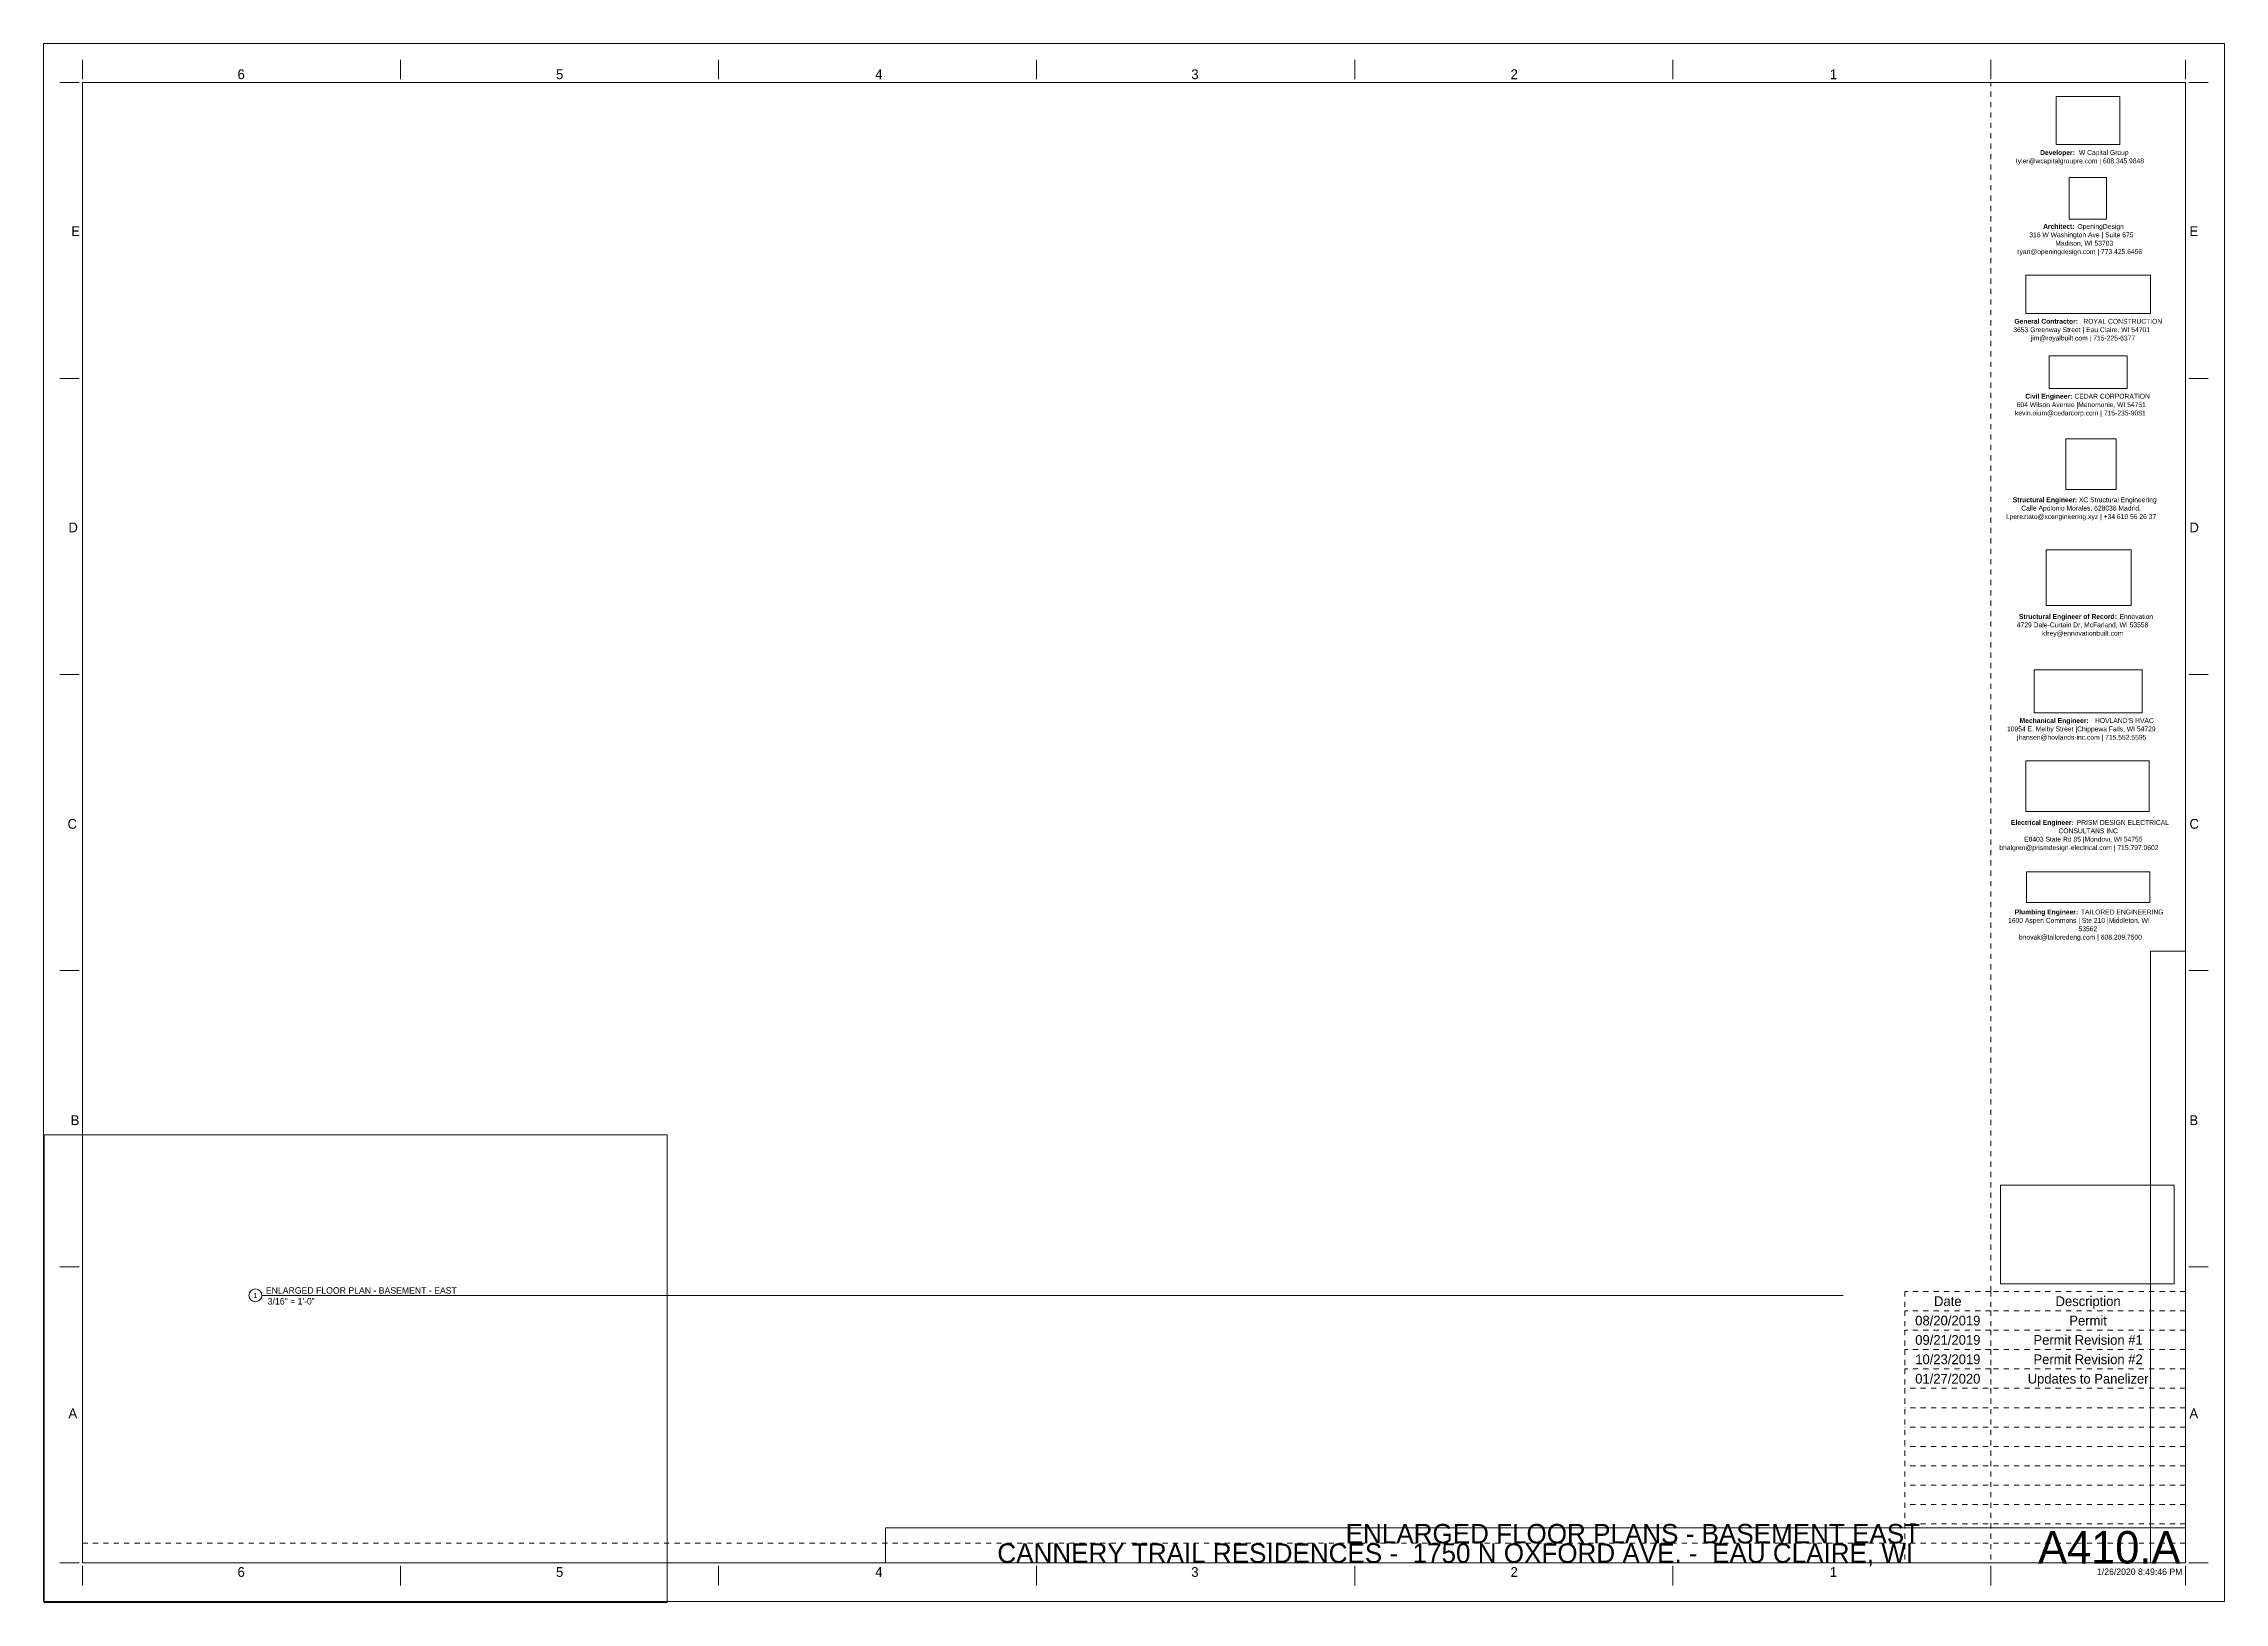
# Paper-space layout 'Layout1' of a CAD drawing. Header units: inches. Extents: x 0 to 42, y 0 to 30.
import ezdxf

# ---------------------------------------------------------------- set-up
doc = ezdxf.new("R2010")
doc.units = ezdxf.units.IN
doc.header["$MEASUREMENT"] = 0
doc.linetypes.add('Dot 1_32_', pattern=[0.03125, 0, -0.03125])
for name, color, linetype, lineweight in [('A-DETL', 90, 'Continuous', 9), ('G-ANNO-SCHD', 231, 'Continuous', 9), ('G-ANNO-TTLB', 6, 'Continuous', 9), ('G-ANNO-TTLB-MEDM', 33, 'Continuous', 20)]:
    doc.layers.add(name, color=color, linetype=linetype, lineweight=lineweight)
doc.layers.add('G-ANNO-NPLT', color=191, linetype='Continuous', plot=False)
doc.styles.add('Century Gothic_1', font='ufonts.com_century-gothic.ttf', dxfattribs={"height": 0.1875})
doc.styles.add('Century Gothic_2', font='ufonts.com_century-gothic.ttf', dxfattribs={"height": 0.09375})
doc.styles.add('Century Gothic_3', font='ufonts.com_century-gothic.ttf', dxfattribs={"height": 0.125})
doc.styles.add('Century Gothic_4', font='ufonts.com_century-gothic.ttf', dxfattribs={"height": 0.625})
doc.styles.add('Century Gothic_5', font='ufonts.com_century-gothic.ttf', dxfattribs={"height": 0.375})
doc.styles.add('Century Gothic_B_1', font='GOTHICB.TTF', dxfattribs={"height": 0.09375})
picture_1 = doc.add_image_def('image1.jpg', size_in_pixel=(1176, 668))
picture_2 = doc.add_image_def('image2.jpg', size_in_pixel=(2440, 1006))
picture_3 = doc.add_image_def('image3.jpg', size_in_pixel=(785, 514))
picture_4 = doc.add_image_def('image4.png', size_in_pixel=(300, 300))
picture_5 = doc.add_image_def('image5.jpg', size_in_pixel=(336, 83))
picture_6 = doc.add_image_def('image6.jpg', size_in_pixel=(278, 110))
picture_7 = doc.add_image_def('image7.jpg', size_in_pixel=(302, 126))
picture_8 = doc.add_image_def('image8.jpg', size_in_pixel=(261, 80))
picture_9 = doc.add_image_def('image9.jpg', size_in_pixel=(344, 261))
picture_10 = doc.add_image_def('image10.jpg', size_in_pixel=(547, 610))
picture_11 = doc.add_image_def('image11.jpg', size_in_pixel=(95, 1663))
picture_12 = doc.add_image_def('image12.jpg', size_in_pixel=(3536, 95))

# ---------------------------------------------------------------- blocks, each defined once
blk = doc.blocks.new('OD Title Block - 30x42 - CDs - one-598439-ENLARGED FLOOR PLANS - BASEMENT EAST')
at = {"layer": 'G-ANNO-TTLB'}
for p, q in [((-0.01, 30.014), (41.99, 30.014)), ((-0.01, 0.014), (-0.01, 30.014)), ((41.99, 0.014), (41.99, 30.014)), ((-0.01, 0.014), (41.99, 0.014))]:
    blk.add_line(p, q, dxfattribs=at)
at = {"layer": 'G-ANNO-TTLB', "linetype": 'Dot 1_32_', "lineweight": 13}
for p, q in [((37.49, 5.989), (37.49, 29.264)), ((0.74, 1.137), (35.905, 1.137))]:
    blk.add_line(p, q, dxfattribs=at)
at = {"layer": 'G-ANNO-TTLB-MEDM'}
for p, q in [((0.74, 29.326), (0.74, 29.701)), ((6.865, 29.326), (6.865, 29.701)), ((12.99, 29.326), (12.99, 29.701)), ((19.115, 29.326), (19.115, 29.701)), ((25.24, 29.326), (25.24, 29.701)), ((31.365, 29.326), (31.365, 29.701)), ((37.49, 29.326), (37.49, 29.701)), ((41.24, 29.326), (41.24, 29.701)), ((0.677, 29.264), (0.302, 29.264)), ((0.74, 29.264), (41.24, 29.264)), ((0.74, 29.264), (0.74, 0.764)), ((41.24, 29.264), (41.24, 0.764)), ((41.302, 29.264), (41.677, 29.264)), ((0.677, 23.564), (0.302, 23.564)), ((41.302, 23.564), (41.677, 23.564)), ((0.677, 17.864), (0.302, 17.864)), ((41.302, 17.864), (41.677, 17.864)), ((0.677, 12.164), (0.302, 12.164)), ((41.302, 12.164), (41.677, 12.164)), ((0.677, 6.464), (0.302, 6.464)), ((41.302, 6.464), (41.677, 6.464)), ((0.677, 0.764), (0.302, 0.764)), ((0.74, 0.764), (41.24, 0.764)), ((0.74, 0.701), (0.74, 0.326)), ((6.865, 0.701), (6.865, 0.326)), ((12.99, 0.701), (12.99, 0.326)), ((19.115, 0.701), (19.115, 0.326)), ((25.24, 0.701), (25.24, 0.326)), ((31.365, 0.701), (31.365, 0.326)), ((37.49, 0.701), (37.49, 0.326)), ((41.24, 0.701), (41.24, 0.326)), ((41.302, 0.764), (41.677, 0.764))]:
    blk.add_line(p, q, dxfattribs=at)
at = {"layer": 'G-ANNO-TTLB', "attachment_point": 1}
for s, insert, char_height, width, style in [('6', (3.725, 29.517), 0.188, 0.17675, 'Century Gothic_1'), ('5', (9.858, 29.517), 0.188, 0.17675, 'Century Gothic_1'), ('4', (16.007, 29.517), 0.188, 0.17675, 'Century Gothic_1'), ('3', (22.094, 29.517), 0.188, 0.17675, 'Century Gothic_1'), ('2', (28.242, 29.517), 0.188, 0.17675, 'Century Gothic_1'), ('1', (34.391, 29.517), 0.188, 0.17675, 'Century Gothic_1'), ('tyler@wcapitalgroupre.com | 608.345.9848', (37.974, 27.802), 0.09375, 3.36141, 'Century Gothic_2'), ('Developer: ', (38.44, 27.964), 0.09375, 0.90584, 'Century Gothic_B_1'), ('W Capital Group', (39.188, 27.964), 0.09375, 1.32878, 'Century Gothic_2'), ('E', (0.523, 26.497), 0.188, 0.17044, 'Century Gothic_1'), ('Architect: ', (38.499, 26.54), 0.09375, 0.80169, 'Century Gothic_B_1'), ('OpeningDesign', (39.16, 26.54), 0.09375, 1.212, 'Century Gothic_2'), ('E', (41.317, 26.497), 0.188, 0.17044, 'Century Gothic_1'), ('ryan@openingdesign.com | 773.425.6456', (38.002, 26.056), 0.09375, 3.21937, 'Century Gothic_2'), ('316 W Washington Ave | Suite 675', (38.233, 26.379), 0.09375, 2.65756, 'Century Gothic_2'), ('Madison, WI 53703', (38.733, 26.217), 0.09375, 1.44556, 'Century Gothic_2'), ('3653 Greenway Street | Eau Claire, WI 54701', (37.925, 24.552), 0.09375, 3.4845, 'Century Gothic_2'), ('General Contractor: ', (37.946, 24.714), 0.09375, 1.60969, 'Century Gothic_B_1'), ('jim@royalbuilt.com | 715-225-6377', (38.263, 24.391), 0.09375, 2.66387, 'Century Gothic_2'), ('ROYAL CONSTRUCTION', (39.274, 24.714), 0.09375, 1.82116, 'Century Gothic_2'), ('604 Wilson Avenue |Menomonie, WI 54751', (37.99, 23.109), 0.09375, 3.32669, 'Century Gothic_2'), ('Civil Engineer: ', (38.154, 23.271), 0.09375, 1.14888, 'Century Gothic_B_1'), ('CEDAR CORPORATION', (39.102, 23.271), 0.09375, 1.78012, 'Century Gothic_2'), ('kevin.oium@cedarcorp.com | 715-235-9081', (37.956, 22.948), 0.09375, 3.40559, 'Century Gothic_2'), ('Structural Engineer: ', (37.914, 21.277), 0.09375, 1.54341, 'Century Gothic_B_1'), ('Calle Apolonio Morales, 628036 Madrid, ', (38.078, 21.116), 0.09375, 3.15309, 'Century Gothic_2'), ('XC Structural Engineering', (39.188, 21.277), 0.09375, 1.96319, 'Century Gothic_2'), ('D', (0.468, 20.791), 0.188, 0.23672, 'Century Gothic_1'), ('l.pereztato@xcengineering.xyz | +34 610 56 26 37', (37.787, 20.954), 0.09375, 3.81591, 'Century Gothic_2'), ('D', (41.317, 20.791), 0.188, 0.23672, 'Century Gothic_1'), ('Structural Engineer of Record: ', (38.034, 19.03), 0.09375, 2.34509, 'Century Gothic_B_1'), ('Ennovation', (39.969, 19.03), 0.0937, 0.87428, 'Century Gothic_2'), ('4729 Dale-Curtain Dr, McFarland, WI 53558', (37.992, 18.869), 0.09375, 3.32037, 'Century Gothic_2'), ('kfrey@ennovationbuilt.com', (38.479, 18.707), 0.09375, 2.13994, 'Century Gothic_2'), ('10954 E. Melby Street |Chippewa Falls, WI 54729', (37.803, 16.865), 0.09375, 3.77487, 'Century Gothic_2'), ('Mechanical Engineer: ', (38.045, 17.026), 0.09375, 1.76119, 'Century Gothic_B_1'), ("HOVLAND'S HVAC", (39.498, 17.026), 0.09375, 1.42663, 'Century Gothic_2'), ('jhansen@hovlands-inc.com | 715.552.5595', (37.996, 16.704), 0.09375, 3.31091, 'Century Gothic_2'), ('C', (0.45, 15.084), 0.188, 0.25881, 'Century Gothic_1'), ('Electrical Engineer: ', (37.88, 15.064), 0.09375, 1.53394, 'Century Gothic_B_1'), ('E8403 State Rd 85 |Mondovi, WI 54755', (38.133, 14.741), 0.09375, 2.9795, 'Century Gothic_2'), ('CONSULTANS INC', (38.794, 14.903), 0.09375, 1.37613, 'Century Gothic_2'), ('PRISM DESIGN ELECTRICAL ', (39.146, 15.064), 0.09375, 2.09891, 'Century Gothic_2'), ('C', (41.317, 15.084), 0.188, 0.25881, 'Century Gothic_1'), ('bhalgren@prismdesign-electrical.com | 715.797.0602', (37.656, 14.58), 0.09375, 4.13469, 'Century Gothic_2'), ('1600 Aspen Commons | Ste 210 |Middleton, WI ', (37.823, 13.178), 0.09375, 3.77172, 'Century Gothic_2'), ('Plumbing Engineer: ', (37.951, 13.34), 0.09375, 1.54656, 'Century Gothic_B_1'), ('TAILORED ENGINEERING', (39.227, 13.34), 0.09375, 1.87166, 'Century Gothic_2'), ('bnovak@tailoredeng.com | 608.209.7500', (38.034, 12.856), 0.09375, 3.21622, 'Century Gothic_2'), ('53562', (39.18, 13.017), 0.0937, 0.44188, 'Century Gothic_2'), ('B', (0.512, 9.378), 0.188, 0.18306, 'Century Gothic_1'), ('B', (41.317, 9.378), 0.188, 0.18306, 'Century Gothic_1'), ('A', (0.468, 3.734), 0.188, 0.23672, 'Century Gothic_1'), ('A', (41.317, 3.734), 0.188, 0.23672, 'Century Gothic_1'), ('6', (3.724, 0.679), 0.188, 0.17675, 'Century Gothic_1'), ('5', (9.858, 0.679), 0.188, 0.17675, 'Century Gothic_1'), ('4', (16.007, 0.679), 0.188, 0.17675, 'Century Gothic_1'), ('3', (22.093, 0.679), 0.188, 0.17675, 'Century Gothic_1'), ('2', (28.242, 0.679), 0.188, 0.17675, 'Century Gothic_1'), ('1', (34.39, 0.679), 0.188, 0.17675, 'Century Gothic_1')]:
    blk.add_mtext(s, dxfattribs=dict(at, insert=insert, char_height=char_height, width=width, style=style))
at = {"layer": 'G-ANNO-TTLB'}
image = blk.add_image(picture_9, insert=(38.752, 28.068), size_in_units=(1.226, 0.93), dxfattribs=at)
image.dxf.flags = 7
image = blk.add_image(picture_10, insert=(38.999, 26.632), size_in_units=(0.719, 0.802), rotation=0, dxfattribs=at)
image.dxf.flags = 7
image = blk.add_image(picture_8, insert=(38.163, 24.818), size_in_units=(2.404, 0.737), dxfattribs=at)
image.dxf.flags = 7
image = blk.add_image(picture_7, insert=(38.612, 23.375), size_in_units=(1.506, 0.628), dxfattribs=at)
image.dxf.flags = 7
image = blk.add_image(picture_4, insert=(38.938, 21.431), size_in_units=(0.97, 0.97), dxfattribs=at)
image.dxf.flags = 7
image = blk.add_image(picture_3, insert=(38.558, 19.194), size_in_units=(1.638, 1.072), dxfattribs=at)
image.dxf.flags = 7
image = blk.add_image(picture_6, insert=(38.326, 17.131), size_in_units=(2.077, 0.822), dxfattribs=at)
image.dxf.flags = 7
image = blk.add_image(picture_2, insert=(38.167, 15.226), size_in_units=(2.376, 0.98), dxfattribs=at)
image.dxf.flags = 7
image = blk.add_image(picture_5, insert=(38.179, 13.479), size_in_units=(2.372, 0.586), dxfattribs=at)
image.dxf.flags = 7
image = blk.add_image(picture_11, insert=(40.567, 0.764), size_in_units=(0.673, 11.775), dxfattribs=at)
image.dxf.flags = 7
image = blk.add_image(picture_1, insert=(37.679, 6.133), size_in_units=(3.341, 1.898), dxfattribs=at)
image.dxf.flags = 7
image = blk.add_image(picture_12, insert=(16.203, 0.764), size_in_units=(25.037, 0.673), dxfattribs=at)
image.dxf.flags = 7
blk = doc.blocks.new('Viewport - All On-568496-ENLARGED FLOOR PLANS - BASEMENT EAST')
at = {"layer": 'G-ANNO-TTLB'}
for start, end in [(360, 180), (180, 360)]:
    blk.add_arc((-0.125, 0), 0.125, start, end, dxfattribs=at)

psp = doc.layouts.get("Layout1")

# ---------------------------------------------------------------- linework, layer by layer
at = {"layer": 'A-DETL', "linetype": 'Dot 1_32_', "lineweight": 13}
for p, q in [((37.49, 5.989), (35.837, 5.989)), ((35.837, 5.989), (35.837, 5.616)), ((41.24, 5.989), (37.49, 5.989)), ((37.49, 5.989), (37.49, 5.616)), ((41.24, 5.989), (41.24, 5.616)), ((37.49, 5.616), (35.837, 5.616)), ((35.837, 5.616), (35.837, 5.242)), ((41.24, 5.616), (37.49, 5.616)), ((37.49, 5.616), (37.49, 5.242)), ((41.24, 5.616), (41.24, 5.242)), ((37.49, 5.242), (35.837, 5.242)), ((35.837, 5.242), (35.837, 4.869)), ((41.24, 5.242), (37.49, 5.242)), ((37.49, 5.242), (37.49, 4.869)), ((41.24, 5.242), (41.24, 4.869)), ((37.49, 4.869), (35.837, 4.869)), ((35.837, 4.869), (35.837, 4.496)), ((41.24, 4.869), (37.49, 4.869)), ((37.49, 4.869), (37.49, 4.496)), ((41.24, 4.869), (41.24, 4.496)), ((37.49, 4.496), (35.837, 4.496)), ((35.837, 4.496), (35.837, 4.123)), ((41.24, 4.496), (37.49, 4.496)), ((37.49, 4.496), (37.49, 4.123)), ((41.24, 4.496), (41.24, 4.123)), ((41.24, 4.123), (35.837, 4.123)), ((35.837, 4.123), (35.837, 0.764)), ((37.49, 4.123), (37.49, 0.764)), ((41.24, 3.749), (35.837, 3.749)), ((41.24, 3.376), (35.837, 3.376)), ((41.24, 3.003), (35.837, 3.003)), ((41.24, 2.63), (35.837, 2.63)), ((41.24, 2.256), (35.837, 2.256)), ((41.24, 1.883), (35.837, 1.883)), ((41.24, 1.51), (35.837, 1.51)), ((41.24, 1.137), (35.837, 1.137))]:
    psp.add_line(p, q, dxfattribs=at)
at = {"layer": 'G-ANNO-NPLT', "lineweight": 9}
psp.add_line((4.193, 5.912), (34.646, 5.912), dxfattribs=at)

# ---------------------------------------------------------------- block references
at = {"layer": 'G-ANNO-TTLB'}
for name, p in [('OD Title Block - 30x42 - CDs - one-598439-ENLARGED FLOOR PLANS - BASEMENT EAST', (0, 0)), ('Viewport - All On-568496-ENLARGED FLOOR PLANS - BASEMENT EAST', (4.193, 5.912))]:
    psp.add_blockref(name, p, dxfattribs=at)

# ---------------------------------------------------------------- texts
at = {"layer": 'G-ANNO-SCHD', "color": 147, "char_height": 0.1875, "attachment_point": 2, "line_spacing_factor": 0.984502, "style": 'Century Gothic_1'}
for s, insert, width in [('Date', (36.663, 5.893), 0.73997), ('Description', (39.365, 5.893), 1.66316), ('08/20/2019', (36.663, 5.52), 1.63967), ('Permit', (39.365, 5.52), 0.9279), ('09/21/2019', (36.663, 5.147), 1.63967), ('Permit Revision #1', (39.365, 5.147), 2.68268), ('10/23/2019', (36.663, 4.774), 1.63967), ('Permit Revision #2', (39.365, 4.774), 2.68268), ('01/27/2020', (36.663, 4.4), 1.63967), ('Updates to Panelizer', (39.365, 4.4), 3.05383)]:
    psp.add_mtext(s, dxfattribs=dict(at, insert=insert, width=width))
at = {"layer": 'G-ANNO-TTLB', "attachment_point": 1}
for s, insert, char_height, width, style in [('1', (4.033, 5.956), 0.0937, 0.08837, 'Century Gothic_2'), ('ENLARGED FLOOR PLAN - BASEMENT - EAST', (4.27, 6.069), 0.125, 4.33037, 'Century Gothic_3'), (' 3/16" = 1\'-0"', (4.259, 5.86), 0.125, 1.22778, 'Century Gothic_3'), ('ENLARGED FLOOR PLANS - BASEMENT EAST', (25.066, 1.51), 0.375, 12.88697, 'Century Gothic_5'), ('CANNERY TRAIL RESIDENCES -  1750 N OXFORD AVE. -  EAU CLAIRE, WI', (18.358, 1.136), 0.375, 21.01747, 'Century Gothic_5')]:
    psp.add_mtext(s, dxfattribs=dict(at, insert=insert, char_height=char_height, width=width, style=style))

# ---------------------------------------------------------------- viewports
at = {"layer": '0'}
psp.add_viewport(center=(6, 4.5), size=(12, 9), view_center_point=(6, 4.5), view_height=12, dxfattribs=at)

# ---------------------------------------------------------------- next in the draw order: texts
at = {"layer": 'G-ANNO-TTLB', "insert": (41.181, 0.652), "char_height": 0.125, "width": 2.08936, "attachment_point": 3, "line_spacing_factor": 0.984502, "style": 'Century Gothic_3', "bg_fill": 3, "box_fill_scale": 1.25, "bg_fill_color": 256, "bg_fill_true_color": 13158600, "bg_fill_transparency": 0}
psp.add_mtext('1/26/2020 8:49:46 PM', dxfattribs=at)

# ---------------------------------------------------------------- next in the draw order: linework, layer by layer
at = {"layer": 'A-DETL', "linetype": 'Dot 1_32_', "lineweight": 13}
for p, q in [((41.24, 4.123), (41.24, 0.764)), ((41.24, 0.764), (35.837, 0.764))]:
    psp.add_line(p, q, dxfattribs=at)

# ---------------------------------------------------------------- next in the draw order: texts
at = {"layer": 'G-ANNO-TTLB', "insert": (38.401, 1.373), "char_height": 0.625, "width": 3.59497, "attachment_point": 1, "style": 'Century Gothic_4'}
psp.add_mtext('A410.A', dxfattribs=at)

doc.saveas('drawing.dxf')
